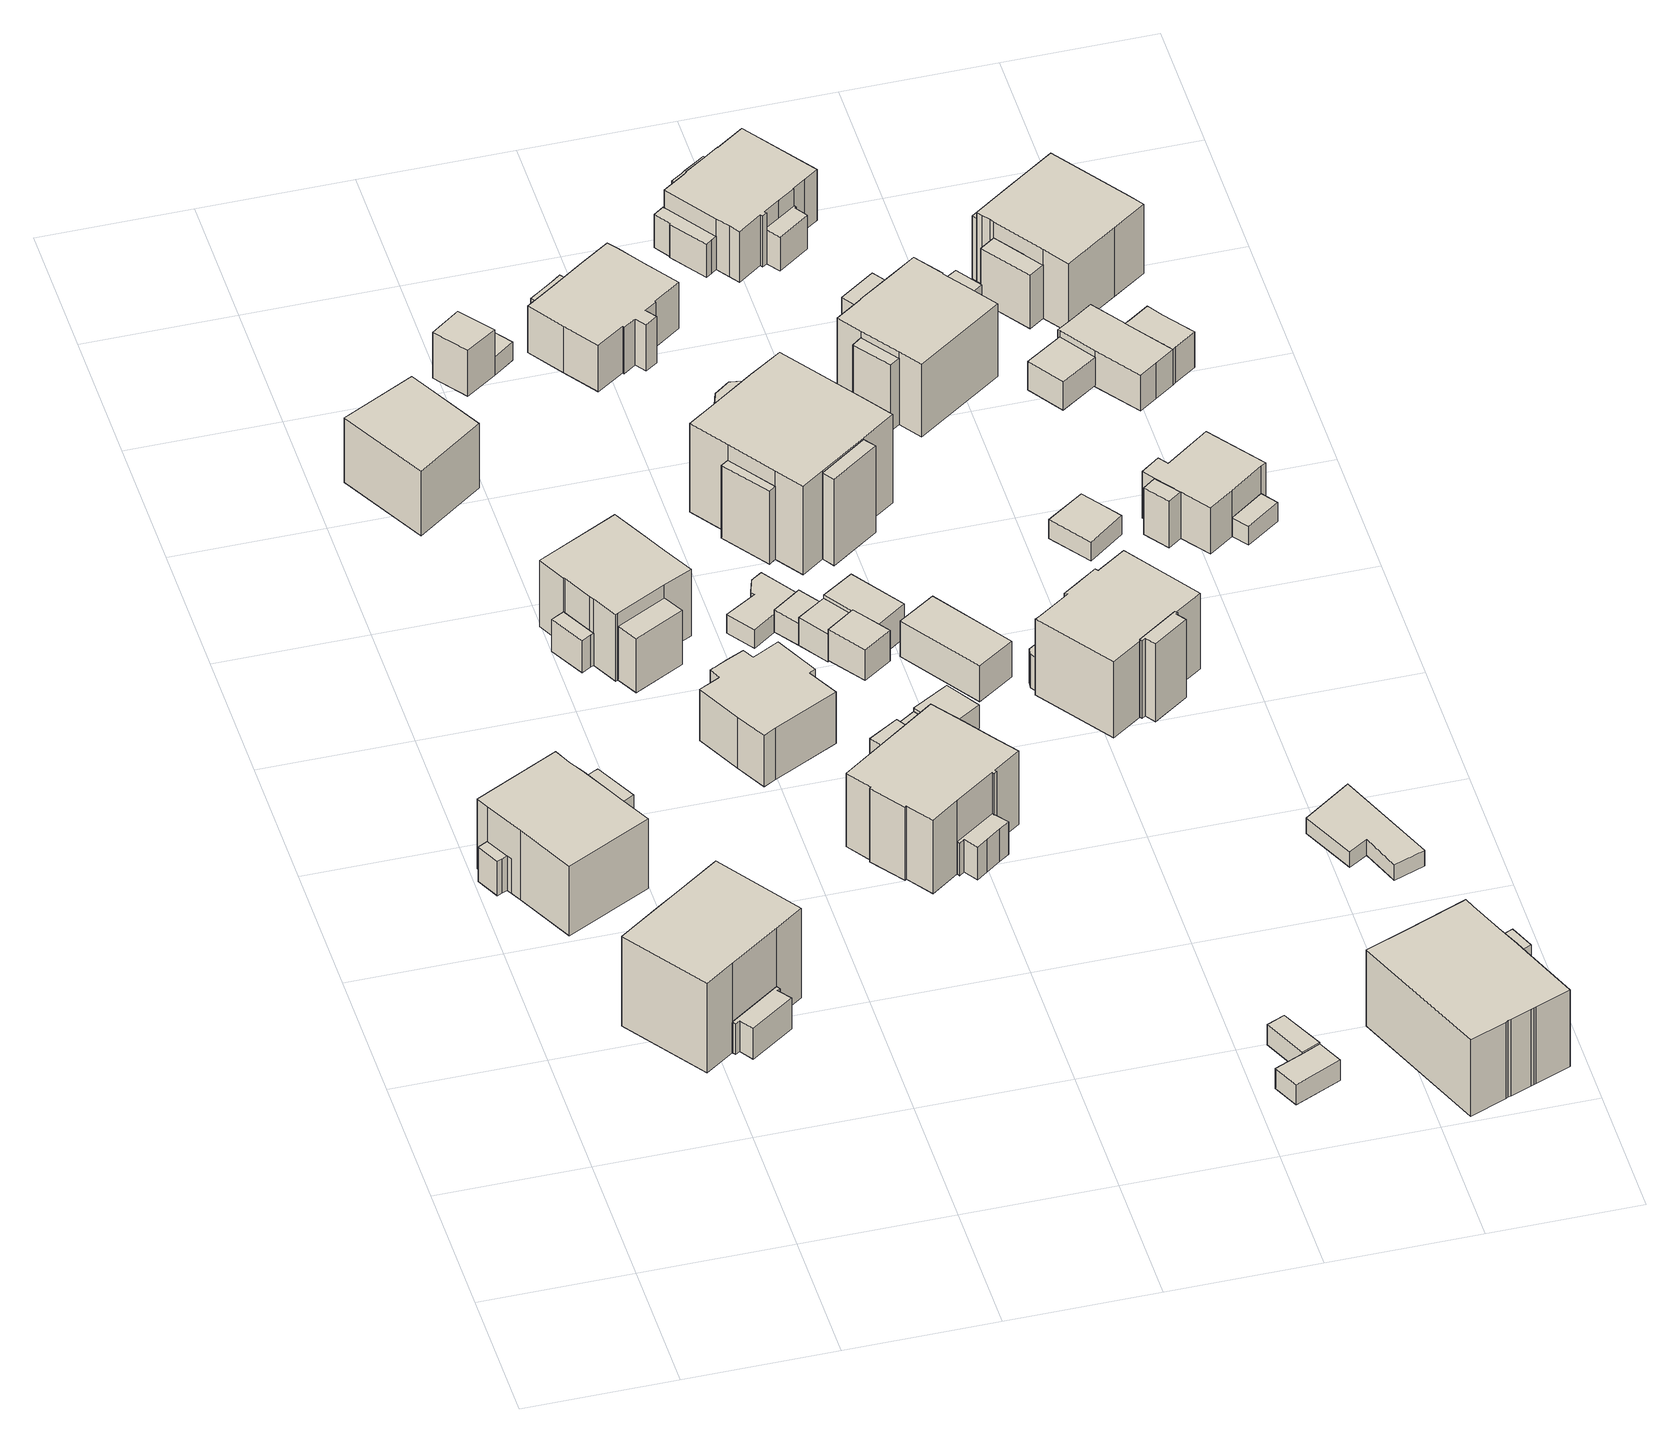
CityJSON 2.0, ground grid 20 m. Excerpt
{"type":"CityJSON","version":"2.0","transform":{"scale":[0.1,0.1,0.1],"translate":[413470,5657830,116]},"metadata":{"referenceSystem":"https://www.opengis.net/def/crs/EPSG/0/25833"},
"CityObjects":{
"building1":{"type":"Building","attributes":{"Gemeindeschluessel":14612000,"Geometrietyp2DReferenz":"3000","function":"31001_9998","roofType":"9999"},"children":["building1-1","building1-2","building1-3"]},
"building1-1":{"type":"BuildingPart","attributes":{"Dachtyp_tdc":"tdcFreeFormRoof","Dachneigung":47.54,"QualitaetDacherkennung":11,"Geometrietyp2DReferenz":"3000","measuredHeight":10.95,"roofType":"5000"},"parents":["building1"],"geometry":[{"type":"Solid","lod":"1","boundaries":[[[[0,1,2,3,4,5,6]],[[7,8,9,10,11,12,13]],[[6,8,7,0]],[[5,9,8,6]],[[4,10,9,5]],[[3,11,10,4]],[[2,12,11,3]],[[1,13,12,2]],[[0,7,13,1]]]]}]},
"building1-2":{"type":"BuildingPart","attributes":{"Dachtyp_tdc":"tdcHipRoof","Dachneigung":27.1,"QualitaetDacherkennung":81,"Geometrietyp2DReferenz":"3000","measuredHeight":12.8,"roofType":"3200"},"parents":["building1"],"geometry":[{"type":"Solid","lod":"1","boundaries":[[[[14,15,16,17,18,19,20,21,22]],[[23,24,25,26,12,11,27,28,29]],[[21,24,23,22]],[[20,25,24,21]],[[19,26,25,20]],[[18,12,26,19]],[[17,11,12,18]],[[16,27,11,17]],[[15,28,27,16]],[[14,29,28,15]],[[22,23,29,14]]]]}]},
"building1-3":{"type":"BuildingPart","attributes":{"Dachtyp_tdc":"tdcFreeFormRoof","Dachneigung":57.87,"QualitaetDacherkennung":20,"Geometrietyp2DReferenz":"3000","measuredHeight":6.08,"roofType":"5000"},"parents":["building1"],"geometry":[{"type":"Solid","lod":"1","boundaries":[[[[30,31,32,33,34,35]],[[23,29,36,37,38,39]],[[34,29,23,35]],[[33,36,29,34]],[[32,37,36,33]],[[31,38,37,32]],[[30,39,38,31]],[[35,23,39,30]]]]}]},
"building2":{"type":"Building","attributes":{"Dachtyp_tdc":"tdcFreeFormRoof","Gemeindeschluessel":14612000,"Dachneigung":11.25,"QualitaetDacherkennung":22,"Geometrietyp2DReferenz":"3000","measuredHeight":12.79,"function":"31001_9998","roofType":"5000"},"geometry":[{"type":"Solid","lod":"1","boundaries":[[[[40,41,42,43]],[[44,45,46,47]],[[43,45,44,40]],[[42,46,45,43]],[[41,47,46,42]],[[40,44,47,41]]]]}]},
"building3":{"type":"Building","attributes":{"Gemeindeschluessel":14612000,"Geometrietyp2DReferenz":"3000","function":"31001_9998","roofType":"9999"},"children":["building3-1","building3-2"]},
"building3-1":{"type":"BuildingPart","attributes":{"Dachtyp_tdc":"tdcPolyFlatRoof","Dachneigung":0,"QualitaetDacherkennung":44,"Geometrietyp2DReferenz":"3000","measuredHeight":4.86,"roofType":"1000"},"parents":["building3"],"geometry":[{"type":"Solid","lod":"1","boundaries":[[[[48,49,50,51,52,53,54,55]],[[56,57,58,59,60,61,62,63]],[[54,57,56,55]],[[53,58,57,54]],[[52,59,58,53]],[[51,60,59,52]],[[50,61,60,51]],[[49,62,61,50]],[[48,63,62,49]],[[55,56,63,48]]]]}]},
"building3-2":{"type":"BuildingPart","attributes":{"Dachtyp_tdc":"tdcHipRoof","Dachneigung":24.81,"QualitaetDacherkennung":68,"Geometrietyp2DReferenz":"3000","measuredHeight":15.86,"roofType":"3200"},"parents":["building3"],"geometry":[{"type":"Solid","lod":"1","boundaries":[[[[64,65,66,67,68,69,70,71]],[[56,72,73,44,47,74,75,57]],[[70,72,56,71]],[[69,73,72,70]],[[68,44,73,69]],[[67,47,44,68]],[[66,74,47,67]],[[65,75,74,66]],[[64,57,75,65]],[[71,56,57,64]]]]}]},
"building4":{"type":"Building","attributes":{"Dachtyp_tdc":"tdcHipAndGableRoof","Gemeindeschluessel":14612000,"Dachneigung":27.44,"QualitaetDacherkennung":51,"Geometrietyp2DReferenz":"3000","measuredHeight":12.05,"function":"31001_9998","roofType":"5000"},"geometry":[{"type":"Solid","lod":"1","boundaries":[[[[76,77,78,79]],[[80,81,82,83]],[[79,81,80,76]],[[78,82,81,79]],[[77,83,82,78]],[[76,80,83,77]]]]}]},
"building5":{"type":"Building","attributes":{"Gemeindeschluessel":14612000,"Geometrietyp2DReferenz":"3000","function":"31001_9998","roofType":"9999"},"children":["building5-1","building5-2","building5-3"]},
"building5-1":{"type":"BuildingPart","attributes":{"Dachtyp_tdc":"tdcFreeFormRoof","Dachneigung":56.06,"QualitaetDacherkennung":18,"Geometrietyp2DReferenz":"3000","measuredHeight":5.82,"roofType":"5000"},"parents":["building5"],"geometry":[{"type":"Solid","lod":"1","boundaries":[[[[84,85,86,87,88,89,90]],[[91,92,93,94,95,96,97]],[[89,92,91,90]],[[88,93,92,89]],[[87,94,93,88]],[[86,95,94,87]],[[85,96,95,86]],[[84,97,96,85]],[[90,91,97,84]]]]}]},
"building5-2":{"type":"BuildingPart","attributes":{"Dachtyp_tdc":"tdcCutGableRoof","Dachneigung":29.69,"QualitaetDacherkennung":43,"Geometrietyp2DReferenz":"3000","measuredHeight":11.96,"roofType":"9999"},"parents":["building5"],"geometry":[{"type":"Solid","lod":"1","boundaries":[[[[98,99,100,101,102,103,104,105,106,107,108,109,110]],[[97,96,111,112,113,114,115,116,117,118,91,119,120]],[[110,96,97,98]],[[109,111,96,110]],[[108,112,111,109]],[[107,113,112,108]],[[106,114,113,107]],[[105,115,114,106]],[[104,116,115,105]],[[103,117,116,104]],[[102,118,117,103]],[[101,91,118,102]],[[100,119,91,101]],[[99,120,119,100]],[[98,97,120,99]]]]}]},
"building5-3":{"type":"BuildingPart","attributes":{"Dachtyp_tdc":"tdcPolyFlatRoof","Dachneigung":5.18,"QualitaetDacherkennung":51,"Geometrietyp2DReferenz":"3000","measuredHeight":8.81,"roofType":"2100"},"parents":["building5"],"geometry":[{"type":"Solid","lod":"1","boundaries":[[[[121,122,123,124]],[[125,126,117,116]],[[124,126,125,121]],[[123,117,126,124]],[[122,116,117,123]],[[121,125,116,122]]]]}]},
"building6":{"type":"Building","attributes":{"Dachtyp_tdc":"tdcFreeFormRoof","Gemeindeschluessel":14612000,"Dachneigung":12.96,"QualitaetDacherkennung":53,"Geometrietyp2DReferenz":"3000","measuredHeight":9.21,"function":"31001_9998","roofType":"5000"},"geometry":[{"type":"Solid","lod":"1","boundaries":[[[[127,128,129,130,131,132,133,134,135,136,137,138,139,140,141,142]],[[143,144,145,146,147,148,149,150,151,152,153,154,155,156,157,158]],[[142,144,143,127]],[[141,145,144,142]],[[140,146,145,141]],[[139,147,146,140]],[[138,148,147,139]],[[137,149,148,138]],[[136,150,149,137]],[[135,151,150,136]],[[134,152,151,135]],[[133,153,152,134]],[[132,154,153,133]],[[131,155,154,132]],[[130,156,155,131]],[[129,157,156,130]],[[128,158,157,129]],[[127,143,158,128]]]]}]},
"building7":{"type":"Building","attributes":{"Dachtyp_tdc":"tdcFreeFormRoof","Gemeindeschluessel":14612000,"Dachneigung":41.86,"QualitaetDacherkennung":8,"Geometrietyp2DReferenz":"3000","measuredHeight":8.38,"function":"31001_9998","roofType":"5000"},"geometry":[{"type":"Solid","lod":"1","boundaries":[[[[159,160,161,162]],[[163,164,165,166]],[[162,164,163,159]],[[161,165,164,162]],[[160,166,165,161]],[[159,163,166,160]]]]}]},
"building8":{"type":"Building","attributes":{"Gemeindeschluessel":14612000,"Geometrietyp2DReferenz":"3000","function":"31001_9998","roofType":"9999"},"children":["building8-1","building8-2"]},
"building8-1":{"type":"BuildingPart","attributes":{"Dachtyp_tdc":"tdcFreeFormRoof","Dachneigung":30.72,"QualitaetDacherkennung":53,"Geometrietyp2DReferenz":"3000","measuredHeight":13.81,"roofType":"5000"},"parents":["building8"],"geometry":[{"type":"Solid","lod":"1","boundaries":[[[[167,168,169,170,171,172,173,174,175,176,177,178,179,180,181]],[[182,183,184,185,186,187,188,189,190,191,192,193,194,195,196]],[[181,183,182,167]],[[180,184,183,181]],[[179,185,184,180]],[[178,186,185,179]],[[177,187,186,178]],[[176,188,187,177]],[[175,189,188,176]],[[174,190,189,175]],[[173,191,190,174]],[[172,192,191,173]],[[171,193,192,172]],[[170,194,193,171]],[[169,195,194,170]],[[168,196,195,169]],[[167,182,196,168]]]]}]},
"building8-2":{"type":"BuildingPart","attributes":{"Dachtyp_tdc":"tdcPolyFlatRoof","Dachneigung":8.8,"QualitaetDacherkennung":39,"Geometrietyp2DReferenz":"3000","measuredHeight":5.37,"roofType":"2100"},"parents":["building8"],"geometry":[{"type":"Solid","lod":"1","boundaries":[[[[197,198,199,200,201,202,203,204,205]],[[192,191,206,207,208,209,210,211,193]],[[205,191,192,197]],[[204,206,191,205]],[[203,207,206,204]],[[202,208,207,203]],[[201,209,208,202]],[[200,210,209,201]],[[199,211,210,200]],[[198,193,211,199]],[[197,192,193,198]]]]}]},
"building9":{"type":"Building","attributes":{"Dachtyp_tdc":"tdcPolyFlatRoof","Gemeindeschluessel":14612000,"Dachneigung":8.23,"QualitaetDacherkennung":47,"Geometrietyp2DReferenz":"3000","measuredHeight":3.2,"function":"31001_9998","roofType":"2100"},"geometry":[{"type":"Solid","lod":"1","boundaries":[[[[212,213,214,215]],[[216,165,164,217]],[[215,165,216,212]],[[214,164,165,215]],[[213,217,164,214]],[[212,216,217,213]]]]}]},
"building10":{"type":"Building","attributes":{"Dachtyp_tdc":"tdcGableRoof","Gemeindeschluessel":14612000,"Dachneigung":24.05,"QualitaetDacherkennung":70,"Geometrietyp2DReferenz":"3000","measuredHeight":4.69,"function":"31001_9998","roofType":"3100"},"geometry":[{"type":"Solid","lod":"1","boundaries":[[[[218,219,220,221]],[[222,223,224,225]],[[221,223,222,218]],[[220,224,223,221]],[[219,225,224,220]],[[218,222,225,219]]]]}]},
"building11":{"type":"Building","attributes":{"Dachtyp_tdc":"tdcPolyFlatRoof","Gemeindeschluessel":14612000,"Dachneigung":11.38,"QualitaetDacherkennung":77,"Geometrietyp2DReferenz":"3000","measuredHeight":3.64,"function":"31001_9998","roofType":"2100"},"geometry":[{"type":"Solid","lod":"1","boundaries":[[[[226,227,228,229,230,231,232,233]],[[234,235,236,237,238,239,240,241]],[[233,235,234,226]],[[232,236,235,233]],[[231,237,236,232]],[[230,238,237,231]],[[229,239,238,230]],[[228,240,239,229]],[[227,241,240,228]],[[226,234,241,227]]]]}]},
"building12":{"type":"Building","attributes":{"Dachtyp_tdc":"tdcPolyFlatRoof","Gemeindeschluessel":14612000,"Dachneigung":0,"QualitaetDacherkennung":68,"Geometrietyp2DReferenz":"3000","measuredHeight":3.46,"function":"31001_9998","roofType":"1000"},"geometry":[{"type":"Solid","lod":"1","boundaries":[[[[242,243,244,245]],[[246,247,248,249]],[[245,247,246,242]],[[244,248,247,245]],[[243,249,248,244]],[[242,246,249,243]]]]}]},
"building13":{"type":"Building","attributes":{"Dachtyp_tdc":"tdcPolyFlatRoof","Gemeindeschluessel":14612000,"Dachneigung":4.21,"QualitaetDacherkennung":64,"Geometrietyp2DReferenz":"3000","measuredHeight":3.36,"function":"31001_9998","roofType":"2100"},"geometry":[{"type":"Solid","lod":"1","boundaries":[[[[250,251,252,253]],[[254,255,256,257]],[[253,255,254,250]],[[252,256,255,253]],[[251,257,256,252]],[[250,254,257,251]]]]}]},
"building14":{"type":"Building","attributes":{"Dachtyp_tdc":"tdcPolyFlatRoof","Gemeindeschluessel":14612000,"Dachneigung":0,"QualitaetDacherkennung":74,"Geometrietyp2DReferenz":"3000","measuredHeight":4.36,"function":"31001_9998","roofType":"1000"},"geometry":[{"type":"Solid","lod":"1","boundaries":[[[[258,259,260,261]],[[249,248,262,263]],[[261,248,249,258]],[[260,262,248,261]],[[259,263,262,260]],[[258,249,263,259]]]]}]},
"building15":{"type":"Building","attributes":{"Dachtyp_tdc":"tdcFreeFormRoof","Gemeindeschluessel":14612000,"Dachneigung":21.34,"QualitaetDacherkennung":81,"Geometrietyp2DReferenz":"3000","measuredHeight":5.5,"function":"31001_9998","roofType":"5000"},"geometry":[{"type":"Solid","lod":"1","boundaries":[[[[264,265,266,267,268]],[[269,270,271,272,273]],[[268,270,269,264]],[[267,271,270,268]],[[266,272,271,267]],[[265,273,272,266]],[[264,269,273,265]]]]}]},
"building16":{"type":"Building","attributes":{"Dachtyp_tdc":"tdcPolyFlatRoof","Gemeindeschluessel":14612000,"Dachneigung":5.67,"QualitaetDacherkennung":64,"Geometrietyp2DReferenz":"3000","measuredHeight":3.94,"function":"31001_9998","roofType":"2100"},"geometry":[{"type":"Solid","lod":"1","boundaries":[[[[274,275,276,277,278]],[[279,280,281,282,283]],[[278,280,279,274]],[[277,281,280,278]],[[276,282,281,277]],[[275,283,282,276]],[[274,279,283,275]]]]}]},
"building17":{"type":"Building","attributes":{"Dachtyp_tdc":"tdcPolyFlatRoof","Gemeindeschluessel":14612000,"Dachneigung":3.58,"QualitaetDacherkennung":74,"Geometrietyp2DReferenz":"3000","measuredHeight":5.51,"function":"31001_9998","roofType":"2100"},"geometry":[{"type":"Solid","lod":"1","boundaries":[[[[284,285,286,287,288]],[[289,290,291,292,293]],[[288,290,289,284]],[[287,291,290,288]],[[286,292,291,287]],[[285,293,292,286]],[[284,289,293,285]]]]}]},
"building18":{"type":"Building","attributes":{"Gemeindeschluessel":14612000,"Geometrietyp2DReferenz":"3000","function":"31001_9998","roofType":"9999"},"children":["building18-1","building18-2"]},
"building18-1":{"type":"BuildingPart","attributes":{"Dachtyp_tdc":"tdcPolyFlatRoof","Dachneigung":0,"QualitaetDacherkennung":51,"Geometrietyp2DReferenz":"3000","measuredHeight":3.4,"roofType":"1000"},"parents":["building18"],"geometry":[{"type":"Solid","lod":"1","boundaries":[[[[294,295,296,297,298,299]],[[300,301,302,303,304,305]],[[299,301,300,294]],[[298,302,301,299]],[[297,303,302,298]],[[296,304,303,297]],[[295,305,304,296]],[[294,300,305,295]]]]}]},
"building18-2":{"type":"BuildingPart","attributes":{"Dachtyp_tdc":"tdcGableRoof","Dachneigung":40.05,"QualitaetDacherkennung":74,"Geometrietyp2DReferenz":"3000","measuredHeight":10.54,"roofType":"3100"},"parents":["building18"],"geometry":[{"type":"Solid","lod":"1","boundaries":[[[[306,307,308,309,310,311,312,313,314,315,316,317,318,319,320,321,322,323]],[[324,325,326,327,328,329,330,331,332,333,334,305,304,335,336,337,338,339]],[[323,325,324,306]],[[322,326,325,323]],[[321,327,326,322]],[[320,328,327,321]],[[319,329,328,320]],[[318,330,329,319]],[[317,331,330,318]],[[316,332,331,317]],[[315,333,332,316]],[[314,334,333,315]],[[313,305,334,314]],[[312,304,305,313]],[[311,335,304,312]],[[310,336,335,311]],[[309,337,336,310]],[[308,338,337,309]],[[307,339,338,308]],[[306,324,339,307]]]]}]},
"building19":{"type":"Building","attributes":{"Dachtyp_tdc":"tdcFreeFormRoof","Gemeindeschluessel":14612000,"Dachneigung":31.49,"QualitaetDacherkennung":42,"Geometrietyp2DReferenz":"3000","measuredHeight":3.96,"function":"31001_9998","roofType":"5000"},"geometry":[{"type":"Solid","lod":"1","boundaries":[[[[340,341,342,343,344]],[[345,346,347,348,349]],[[344,346,345,340]],[[343,347,346,344]],[[342,348,347,343]],[[341,349,348,342]],[[340,345,349,341]]]]}]},
"building20":{"type":"Building","attributes":{"Dachtyp_tdc":"tdcPolyFlatRoof","Gemeindeschluessel":14612000,"Dachneigung":24.42,"QualitaetDacherkennung":53,"Geometrietyp2DReferenz":"3000","measuredHeight":3.79,"function":"31001_9998","roofType":"2100"},"geometry":[{"type":"Solid","lod":"1","boundaries":[[[[350,351,352,353]],[[354,355,356,357]],[[353,355,354,350]],[[352,356,355,353]],[[351,357,356,352]],[[350,354,357,351]]]]}]},
"building21":{"type":"Building","attributes":{"Gemeindeschluessel":14612000,"Geometrietyp2DReferenz":"3000","function":"31001_9998","roofType":"9999"},"children":["building21-1","building21-2","building21-3","building21-4","building21-5"]},
"building21-1":{"type":"BuildingPart","attributes":{"Dachtyp_tdc":"tdcPolyFlatRoof","Dachneigung":26.05,"QualitaetDacherkennung":41,"Geometrietyp2DReferenz":"3000","measuredHeight":14.23,"roofType":"2100"},"parents":["building21"],"geometry":[{"type":"Solid","lod":"1","boundaries":[[[[358,359,360,361]],[[362,363,364,365]],[[361,363,362,358]],[[360,364,363,361]],[[359,365,364,360]],[[358,362,365,359]]]]}]},
"building21-2":{"type":"BuildingPart","attributes":{"Dachtyp_tdc":"tdcPolyFlatRoof","Dachneigung":59.73,"QualitaetDacherkennung":40,"Geometrietyp2DReferenz":"3000","measuredHeight":12.69,"roofType":"2100"},"parents":["building21"],"geometry":[{"type":"Solid","lod":"1","boundaries":[[[[366,367,368,369]],[[370,371,372,373]],[[369,371,370,366]],[[368,372,371,369]],[[367,373,372,368]],[[366,370,373,367]]]]}]},
"building21-3":{"type":"BuildingPart","attributes":{"Dachtyp_tdc":"tdcPolyFlatRoof","Dachneigung":28.01,"QualitaetDacherkennung":26,"Geometrietyp2DReferenz":"3000","measuredHeight":13.63,"roofType":"2100"},"parents":["building21"],"geometry":[{"type":"Solid","lod":"1","boundaries":[[[[374,375,376,377]],[[378,379,380,381]],[[377,379,378,374]],[[376,380,379,377]],[[375,381,380,376]],[[374,378,381,375]]]]}]},
"building21-4":{"type":"BuildingPart","attributes":{"Dachtyp_tdc":"tdcCutTentRoof","Dachneigung":24.59,"QualitaetDacherkennung":53,"Geometrietyp2DReferenz":"3000","measuredHeight":15.66,"roofType":"9999"},"parents":["building21"],"geometry":[{"type":"Solid","lod":"1","boundaries":[[[[382,383,384,385,386,387,388,389,390,391,392]],[[371,393,380,379,394,395,396,364,363,397,372]],[[391,393,371,392]],[[390,380,393,391]],[[389,379,380,390]],[[388,394,379,389]],[[387,395,394,388]],[[386,396,395,387]],[[385,364,396,386]],[[384,363,364,385]],[[383,397,363,384]],[[382,372,397,383]],[[392,371,372,382]]]]}]},
"building21-5":{"type":"BuildingPart","attributes":{"Dachtyp_tdc":"tdcFreeFormRoof","Dachneigung":79.48,"QualitaetDacherkennung":28,"Geometrietyp2DReferenz":"3000","measuredHeight":12.99,"roofType":"5000"},"parents":["building21"],"geometry":[{"type":"Solid","lod":"1","boundaries":[[[[398,399,400,401,402,403,404,405]],[[406,407,408,409,410,411,395,394]],[[405,407,406,398]],[[404,408,407,405]],[[403,409,408,404]],[[402,410,409,403]],[[401,411,410,402]],[[400,395,411,401]],[[399,394,395,400]],[[398,406,394,399]]]]}]},
"building22":{"type":"Building","attributes":{"Dachtyp_tdc":"tdcHipRoof","Gemeindeschluessel":14612000,"Dachneigung":44.39,"QualitaetDacherkennung":79,"Geometrietyp2DReferenz":"3000","measuredHeight":7.27,"function":"31001_9998","roofType":"3200"},"geometry":[{"type":"Solid","lod":"1","boundaries":[[[[412,413,414,415]],[[416,417,418,419]],[[415,417,416,412]],[[414,418,417,415]],[[413,419,418,414]],[[412,416,419,413]]]]}]},
"building23":{"type":"Building","attributes":{"Gemeindeschluessel":14612000,"Geometrietyp2DReferenz":"3000","function":"31001_9998","roofType":"9999"},"children":["building23-1","building23-2","building23-3"]},
"building23-1":{"type":"BuildingPart","attributes":{"Dachtyp_tdc":"tdcFreeFormRoof","Dachneigung":47.05,"QualitaetDacherkennung":11,"Geometrietyp2DReferenz":"3000","measuredHeight":6.28,"roofType":"5000"},"parents":["building23"],"geometry":[{"type":"Solid","lod":"1","boundaries":[[[[420,421,422,423,424,425,426,427,428]],[[429,430,431,432,433,434,435,436,437]],[[428,430,429,420]],[[427,431,430,428]],[[426,432,431,427]],[[425,433,432,426]],[[424,434,433,425]],[[423,435,434,424]],[[422,436,435,423]],[[421,437,436,422]],[[420,429,437,421]]]]}]},
"building23-2":{"type":"BuildingPart","attributes":{"Dachtyp_tdc":"tdcGableRoof","Dachneigung":21.14,"QualitaetDacherkennung":44,"Geometrietyp2DReferenz":"3000","measuredHeight":13.76,"roofType":"3100"},"parents":["building23"],"geometry":[{"type":"Solid","lod":"1","boundaries":[[[[438,439,440,441,442,443,444,445,446,447,448,449,450]],[[451,452,453,454,455,456,457,436,434,433,458,459,460]],[[450,452,451,438]],[[449,453,452,450]],[[448,454,453,449]],[[447,455,454,448]],[[446,456,455,447]],[[445,457,456,446]],[[444,436,457,445]],[[443,434,436,444]],[[442,433,434,443]],[[441,458,433,442]],[[440,459,458,441]],[[439,460,459,440]],[[438,451,460,439]]]]}]},
"building23-3":{"type":"BuildingPart","attributes":{"Dachtyp_tdc":"tdcFreeFormRoof","Dachneigung":12.92,"QualitaetDacherkennung":14,"Geometrietyp2DReferenz":"3000","measuredHeight":12.63,"roofType":"5000"},"parents":["building23"],"geometry":[{"type":"Solid","lod":"1","boundaries":[[[[461,462,463,464,465,466,467,468,469,470]],[[471,472,473,474,475,476,477,455,478,453]],[[470,472,471,461]],[[469,473,472,470]],[[468,474,473,469]],[[467,475,474,468]],[[466,476,475,467]],[[465,477,476,466]],[[464,455,477,465]],[[463,478,455,464]],[[462,453,478,463]],[[461,471,453,462]]]]}]},
"building24":{"type":"Building","attributes":{"Gemeindeschluessel":14612000,"Geometrietyp2DReferenz":"3000","function":"31001_9998","roofType":"9999"},"children":["building24-1","building24-2","building24-3"]},
"building24-1":{"type":"BuildingPart","attributes":{"Dachtyp_tdc":"tdcGableRoof","Dachneigung":47.05,"QualitaetDacherkennung":44,"Geometrietyp2DReferenz":"3000","measuredHeight":12.09,"roofType":"3100"},"parents":["building24"],"geometry":[{"type":"Solid","lod":"1","boundaries":[[[[479,480,481,482]],[[483,484,485,486]],[[482,484,483,479]],[[481,485,484,482]],[[480,486,485,481]],[[479,483,486,480]]]]}]},
"building24-2":{"type":"BuildingPart","attributes":{"Dachtyp_tdc":"tdcFreeFormRoof","Dachneigung":39.49,"QualitaetDacherkennung":54,"Geometrietyp2DReferenz":"3000","measuredHeight":15.32,"roofType":"5000"},"parents":["building24"],"geometry":[{"type":"Solid","lod":"1","boundaries":[[[[487,488,489,490,491,492,493,494,495,496,497,498,499,500,501]],[[502,503,483,486,504,505,506,507,508,509,510,511,512,513,514]],[[501,502,514,487]],[[500,503,502,501]],[[499,483,503,500]],[[498,486,483,499]],[[497,504,486,498]],[[496,505,504,497]],[[495,506,505,496]],[[494,507,506,495]],[[493,508,507,494]],[[492,509,508,493]],[[491,510,509,492]],[[490,511,510,491]],[[489,512,511,490]],[[488,513,512,489]],[[487,514,513,488]]]]}]},
"building24-3":{"type":"BuildingPart","attributes":{"Dachtyp_tdc":"tdcFreeFormRoof","Dachneigung":62.46,"QualitaetDacherkennung":36,"Geometrietyp2DReferenz":"3000","measuredHeight":10.68,"roofType":"5000"},"parents":["building24"],"geometry":[{"type":"Solid","lod":"1","boundaries":[[[[515,516,517,518]],[[513,519,520,514]],[[518,519,513,515]],[[517,520,519,518]],[[516,514,520,517]],[[515,513,514,516]]]]}]},
"building25":{"type":"Building","attributes":{"Gemeindeschluessel":14612000,"Geometrietyp2DReferenz":"3000","function":"31001_9998","roofType":"9999"},"children":["building25-1","building25-2","building25-3","building25-4"]},
"building25-1":{"type":"BuildingPart","attributes":{"Dachtyp_tdc":"tdcGableRoof","Dachneigung":24.53,"QualitaetDacherkennung":59,"Geometrietyp2DReferenz":"3000","measuredHeight":9.8,"roofType":"3100"},"parents":["building25"],"geometry":[{"type":"Solid","lod":"1","boundaries":[[[[521,522,523,524,525,526,527,528,529,530,531,532,533,534,535,536,537,538,539,540]],[[541,542,543,544,545,546,547,548,549,550,551,552,553,554,555,556,557,558,559,560]],[[540,542,541,521]],[[539,543,542,540]],[[538,544,543,539]],[[537,545,544,538]],[[536,546,545,537]],[[535,547,546,536]],[[534,548,547,535]],[[533,549,548,534]],[[532,550,549,533]],[[531,551,550,532]],[[530,552,551,531]],[[529,553,552,530]],[[528,554,553,529]],[[527,555,554,528]],[[526,556,555,527]],[[525,557,556,526]],[[524,558,557,525]],[[523,559,558,524]],[[522,560,559,523]],[[521,541,560,522]]]]}]},
"building25-2":{"type":"BuildingPart","attributes":{"Dachtyp_tdc":"tdcPolyFlatRoof","Dachneigung":0,"QualitaetDacherkennung":49,"Geometrietyp2DReferenz":"3000","measuredHeight":5.39,"roofType":"1000"},"parents":["building25"],"geometry":[{"type":"Solid","lod":"1","boundaries":[[[[561,562,563,564,565,566,567,568]],[[569,560,559,557,570,571,572,573]],[[568,560,569,561]],[[567,559,560,568]],[[566,557,559,567]],[[565,570,557,566]],[[564,571,570,565]],[[563,572,571,564]],[[562,573,572,563]],[[561,569,573,562]]]]}]},
"building25-3":{"type":"BuildingPart","attributes":{"Dachtyp_tdc":"tdcGableRoof","Dachneigung":60.81,"QualitaetDacherkennung":2,"Geometrietyp2DReferenz":"3000","measuredHeight":7.55,"roofType":"3100"},"parents":["building25"],"geometry":[{"type":"Solid","lod":"1","boundaries":[[[[574,575,576,577,578,579,580,581,582,583]],[[584,585,586,587,588,589,551,590,549,591]],[[583,585,584,574]],[[582,586,585,583]],[[581,587,586,582]],[[580,588,587,581]],[[579,589,588,580]],[[578,551,589,579]],[[577,590,551,578]],[[576,549,590,577]],[[575,591,549,576]],[[574,584,591,575]]]]}]},
"building25-4":{"type":"BuildingPart","attributes":{"Dachtyp_tdc":"tdcFreeFormRoof","Dachneigung":67.67,"QualitaetDacherkennung":15,"Geometrietyp2DReferenz":"3000","measuredHeight":6.56,"roofType":"5000"},"parents":["building25"],"geometry":[{"type":"Solid","lod":"1","boundaries":[[[[592,593,594,595,596,597,598,599]],[[545,600,601,602,603,604,605,546]],[[599,600,545,592]],[[598,601,600,599]],[[597,602,601,598]],[[596,603,602,597]],[[595,604,603,596]],[[594,605,604,595]],[[593,546,605,594]],[[592,545,546,593]]]]}]},
"building26":{"type":"Building","attributes":{"Gemeindeschluessel":14612000,"Geometrietyp2DReferenz":"3000","function":"31001_9998","roofType":"9999"},"children":["building26-1","building26-2","building26-3","building26-4"]},
"building26-1":{"type":"BuildingPart","attributes":{"Dachtyp_tdc":"tdcGableRoof","Dachneigung":11.62,"QualitaetDacherkennung":44,"Geometrietyp2DReferenz":"3000","measuredHeight":11,"roofType":"3100"},"parents":["building26"],"geometry":[{"type":"Solid","lod":"1","boundaries":[[[[606,607,608,609,610]],[[611,612,613,614,615]],[[610,612,611,606]],[[609,613,612,610]],[[608,614,613,609]],[[607,615,614,608]],[[606,611,615,607]]]]}]},
"building26-2":{"type":"BuildingPart","attributes":{"Dachtyp_tdc":"tdcHipRoof","Dachneigung":23.54,"QualitaetDacherkennung":75,"Geometrietyp2DReferenz":"3000","measuredHeight":13.13,"roofType":"3200"},"parents":["building26"],"geometry":[{"type":"Solid","lod":"1","boundaries":[[[[616,617,618,619,620,621,622,623,624,625,626,627]],[[628,629,611,615,614,630,631,632,633,634,635,636]],[[626,629,628,627]],[[625,611,629,626]],[[624,615,611,625]],[[623,614,615,624]],[[622,630,614,623]],[[621,631,630,622]],[[620,632,631,621]],[[619,633,632,620]],[[618,634,633,619]],[[617,635,634,618]],[[616,636,635,617]],[[627,628,636,616]]]]}]},
"building26-3":{"type":"BuildingPart","attributes":{"Dachtyp_tdc":"tdcPolyFlatRoof","Dachneigung":21,"QualitaetDacherkennung":39,"Geometrietyp2DReferenz":"3000","measuredHeight":10.78,"roofType":"2100"},"parents":["building26"],"geometry":[{"type":"Solid","lod":"1","boundaries":[[[[637,638,639,640,641,642]],[[643,644,628,636,645,646]],[[642,644,643,637]],[[641,628,644,642]],[[640,636,628,641]],[[639,645,636,640]],[[638,646,645,639]],[[637,643,646,638]]]]}]},
"building26-4":{"type":"BuildingPart","attributes":{"Dachtyp_tdc":"tdcPolyFlatRoof","Dachneigung":24.89,"QualitaetDacherkennung":48,"Geometrietyp2DReferenz":"3000","measuredHeight":10.93,"roofType":"2100"},"parents":["building26"],"geometry":[{"type":"Solid","lod":"1","boundaries":[[[[647,648,649,650]],[[651,633,632,652]],[[650,633,651,647]],[[649,632,633,650]],[[648,652,632,649]],[[647,651,652,648]]]]}]},
"building27":{"type":"Building","attributes":{"Dachtyp_tdc":"tdcFreeFormRoof","Gemeindeschluessel":14612000,"Dachneigung":10.5,"QualitaetDacherkennung":32,"Geometrietyp2DReferenz":"3000","measuredHeight":3.28,"function":"31001_9998","roofType":"5000"},"geometry":[{"type":"Solid","lod":"1","boundaries":[[[[653,654,655,656,657,658]],[[659,660,661,662,663,664]],[[658,660,659,653]],[[657,661,660,658]],[[656,662,661,657]],[[655,663,662,656]],[[654,664,663,655]],[[653,659,664,654]]]]}]},
"building28":{"type":"Building","attributes":{"Dachtyp_tdc":"tdcPolyFlatRoof","Gemeindeschluessel":14612000,"Dachneigung":5.45,"QualitaetDacherkennung":76,"Geometrietyp2DReferenz":"3000","measuredHeight":3.31,"function":"31001_9998","roofType":"2100"},"geometry":[{"type":"Solid","lod":"1","boundaries":[[[[665,666,667,668]],[[669,670,671,672]],[[668,670,669,665]],[[667,671,670,668]],[[666,672,671,667]],[[665,669,672,666]]]]}]},
"building29":{"type":"Building","attributes":{"Dachtyp_tdc":"tdcPolyFlatRoof","Gemeindeschluessel":14612000,"Dachneigung":3.38,"QualitaetDacherkennung":58,"Geometrietyp2DReferenz":"3000","measuredHeight":4.73,"function":"31001_9998","roofType":"2100"},"geometry":[{"type":"Solid","lod":"1","boundaries":[[[[673,674,675,676]],[[677,678,679,680]],[[676,678,677,673]],[[675,679,678,676]],[[674,680,679,675]],[[673,677,680,674]]]]}]},
"building30":{"type":"Building","attributes":{"Gemeindeschluessel":14612000,"Geometrietyp2DReferenz":"3000","function":"31001_9998","roofType":"9999"},"children":["building30-1","building30-2","building30-3"]},
"building30-1":{"type":"BuildingPart","attributes":{"Dachtyp_tdc":"tdcGableRoof","Dachneigung":38.06,"QualitaetDacherkennung":1,"Geometrietyp2DReferenz":"3000","measuredHeight":4.22,"roofType":"3100"},"parents":["building30"],"geometry":[{"type":"Solid","lod":"1","boundaries":[[[[681,682,683,684]],[[685,686,687,688]],[[684,686,685,681]],[[683,687,686,684]],[[682,688,687,683]],[[681,685,688,682]]]]}]},
"building30-2":{"type":"BuildingPart","attributes":{"Dachtyp_tdc":"tdcPolyFlatRoof","Dachneigung":0,"QualitaetDacherkennung":66,"Geometrietyp2DReferenz":"3000","measuredHeight":7.43,"roofType":"1000"},"parents":["building30"],"geometry":[{"type":"Solid","lod":"1","boundaries":[[[[689,690,691,692,693,694,695,696,697,698]],[[699,685,688,700,701,702,703,704,705,706]],[[698,685,699,689]],[[697,688,685,698]],[[696,700,688,697]],[[695,701,700,696]],[[694,702,701,695]],[[693,703,702,694]],[[692,704,703,693]],[[691,705,704,692]],[[690,706,705,691]],[[689,699,706,690]]]]}]},
"building30-3":{"type":"BuildingPart","attributes":{"Dachtyp_tdc":"tdcPolyFlatRoof","Dachneigung":4.5,"QualitaetDacherkennung":52,"Geometrietyp2DReferenz":"3000","measuredHeight":7.55,"roofType":"2100"},"parents":["building30"],"geometry":[{"type":"Solid","lod":"1","boundaries":[[[[707,695,694,708]],[[709,710,702,701]],[[708,710,709,707]],[[694,702,710,708]],[[695,701,702,694]],[[707,709,701,695]]]]}]},
"building31":{"type":"Building","attributes":{"Gemeindeschluessel":14612000,"Geometrietyp2DReferenz":"3000","function":"31001_9998","roofType":"9999"},"children":["building31-1","building31-2"]},
"building31-1":{"type":"BuildingPart","attributes":{"Dachtyp_tdc":"tdcPolyFlatRoof","Dachneigung":4.08,"QualitaetDacherkennung":68,"Geometrietyp2DReferenz":"3000","measuredHeight":5.84,"roofType":"2100"},"parents":["building31"],"geometry":[{"type":"Solid","lod":"1","boundaries":[[[[711,712,713,714,715,716,717]],[[718,719,720,721,722,723,724]],[[717,719,718,711]],[[716,720,719,717]],[[715,721,720,716]],[[714,722,721,715]],[[713,723,722,714]],[[712,724,723,713]],[[711,718,724,712]]]]}]},
"building31-2":{"type":"BuildingPart","attributes":{"Dachtyp_tdc":"tdcGableRoof","Dachneigung":10.09,"QualitaetDacherkennung":70,"Geometrietyp2DReferenz":"3000","measuredHeight":6.05,"roofType":"3100"},"parents":["building31"],"geometry":[{"type":"Solid","lod":"1","boundaries":[[[[725,726,727,728,711,717,729,730,731]],[[732,733,734,735,719,718,736,737,738]],[[731,733,732,725]],[[730,734,733,731]],[[729,735,734,730]],[[717,719,735,729]],[[711,718,719,717]],[[728,736,718,711]],[[727,737,736,728]],[[726,738,737,727]],[[725,732,738,726]]]]}]},
"building32":{"type":"Building","attributes":{"Gemeindeschluessel":14612000,"Geometrietyp2DReferenz":"3000","function":"31001_9998","roofType":"9999"},"children":["building32-1","building32-2","building32-3"]},
"building32-1":{"type":"BuildingPart","attributes":{"Dachtyp_tdc":"tdcCutTentRoof","Dachneigung":16.3,"QualitaetDacherkennung":59,"Geometrietyp2DReferenz":"3000","measuredHeight":12.18,"roofType":"9999"},"parents":["building32"],"geometry":[{"type":"Solid","lod":"1","boundaries":[[[[739,740,741,742,743,744,745,746,747,748,749]],[[750,751,752,753,754,755,756,757,758,759,760]],[[749,751,750,739]],[[748,752,751,749]],[[747,753,752,748]],[[746,754,753,747]],[[745,755,754,746]],[[744,756,755,745]],[[743,757,756,744]],[[742,758,757,743]],[[741,759,758,742]],[[740,760,759,741]],[[739,750,760,740]]]]}]},
"building32-2":{"type":"BuildingPart","attributes":{"Dachtyp_tdc":"tdcPolyFlatRoof","Dachneigung":6.76,"QualitaetDacherkennung":32,"Geometrietyp2DReferenz":"3000","measuredHeight":8.71,"roofType":"2100"},"parents":["building32"],"geometry":[{"type":"Solid","lod":"1","boundaries":[[[[761,762,763,764]],[[765,766,754,767]],[[764,766,765,761]],[[763,754,766,764]],[[762,767,754,763]],[[761,765,767,762]]]]}]},
"building32-3":{"type":"BuildingPart","attributes":{"Dachtyp_tdc":"tdcFreeFormRoof","Dachneigung":61.19,"QualitaetDacherkennung":24,"Geometrietyp2DReferenz":"3000","measuredHeight":10.4,"roofType":"5000"},"parents":["building32"],"geometry":[{"type":"Solid","lod":"1","boundaries":[[[[768,769,770,771]],[[772,759,758,773]],[[771,759,772,768]],[[770,758,759,771]],[[769,773,758,770]],[[768,772,773,769]]]]}]}
},
"vertices":[
[160,773,115],[148,766,115],[145,765,115],[174,708,115],[177,709,115],[194,718,115],[165,775,115],[160,773,12],[165,775,12],[194,718,12],[177,709,12],[174,708,12],[145,765,12],[148,766,12],
[44,683,123],[83,605,123],[197,663,123],[174,708,123],[145,765,123],[133,787,123],[122,810,123],[9,752,123],[17,736,123],[17,736,12],[9,752,12],[122,810,12],[133,787,12],[197,663,12],[83,605,12],[44,683,12],
[4,729,67],[19,698,67],[26,701,67],[33,704,67],[44,683,67],[17,736,67],[33,704,12],[26,701,12],[19,698,12],[4,729,12],
[161,473,141],[181,487,141],[176,494,141],[156,481,141],[161,473,13],[156,481,13],[176,494,13],[181,487,13],
[218,344,62],[224,348,62],[236,330,62],[295,371,62],[282,389,62],[286,391,62],[283,396,62],[215,348,62],[215,348,13],[283,396,13],[286,391,13],[282,389,13],[295,371,13],[236,330,13],[224,348,13],[218,344,13],
[283,396,156],[321,422,156],[245,532,156],[181,487,156],[161,473,156],[100,430,156],[176,321,156],[215,348,156],[176,321,13],[100,430,13],[245,532,13],[321,422,13],
[40,1468,116],[103,1350,116],[193,1415,116],[138,1519,116],[40,1468,13],[138,1519,13],[193,1415,13],[103,1350,13],
[216,1119,62],[216,1118,62],[212,1116,62],[199,1109,62],[224,1062,62],[237,1069,62],[241,1071,62],[241,1071,11],[237,1069,11],[224,1062,11],[199,1109,11],[212,1116,11],[216,1118,11],[216,1119,11],
[216,1119,117],[218,1116,117],[238,1077,117],[241,1071,117],[259,1036,117],[262,1038,117],[329,1073,117],[368,1092,117],[346,1134,117],[326,1173,117],[306,1212,117],[197,1156,117],[216,1118,117],[197,1156,11],[306,1212,11],[326,1173,11],[346,1134,11],[368,1092,11],[329,1073,11],[262,1038,11],[259,1036,11],[238,1077,11],[218,1116,11],
[344,1045,97],[329,1073,97],[262,1038,97],[277,1010,97],[344,1045,11],[277,1010,11],
[357,844,95],[379,803,95],[396,812,95],[483,856,95],[461,898,95],[470,902,95],[440,962,95],[404,943,95],[396,958,95],[373,947,95],[359,940,95],[356,938,95],[353,937,95],[348,934,95],[355,918,95],[327,904,95],[357,844,13],[327,904,13],[355,918,13],[348,934,13],[353,937,13],[356,938,13],[359,940,13],[373,947,13],[396,958,13],[404,943,13],[440,962,13],[470,902,13],[461,898,13],[483,856,13],[396,812,13],[379,803,13],
[192,1622,86],[224,1579,86],[265,1607,86],[231,1651,86],[192,1622,13],[231,1651,13],[265,1607,13],[224,1579,13],
[464,634,134],[496,590,134],[498,592,134],[522,558,134],[559,585,134],[613,623,134],[615,620,134],[619,623,134],[617,626,134],[654,652,134],[630,685,134],[604,722,134],[575,762,134],[444,668,134],[466,636,134],[464,634,17],[466,636,17],[444,668,17],[575,762,17],[604,722,17],[630,685,17],[654,652,17],[617,626,17],[619,623,17],[615,620,17],[613,623,17],[559,585,17],[522,558,17],[498,592,17],[496,590,17],
[613,623,69],[559,585,69],[561,581,69],[568,586,69],[580,568,69],[595,579,69],[614,593,69],[628,603,69],[615,620,69],[628,603,17],[614,593,17],[595,579,17],[580,568,17],[568,586,17],[561,581,17],
[293,1628,42],[261,1672,42],[231,1651,42],[265,1607,42],[293,1628,13],[261,1672,13],
[550,826,61],[510,801,61],[531,768,61],[570,793,61],[550,826,20],[570,793,20],[531,768,20],[510,801,20],
[434,1045,45],[464,1067,45],[502,1094,45],[469,1143,45],[454,1133,45],[447,1112,45],[451,1107,45],[409,1081,45],[434,1045,15],[409,1081,15],[451,1107,15],[447,1112,15],[454,1133,15],[469,1143,15],[502,1094,15],[464,1067,15],
[464,1067,51],[486,1036,51],[524,1062,51],[502,1094,51],[464,1067,16],[502,1094,16],[524,1062,16],[486,1036,16],
[570,793,53],[597,810,53],[576,843,53],[550,826,53],[570,793,21],[550,826,21],[576,843,21],[597,810,21],
[486,1036,60],[512,997,60],[550,1024,60],[524,1062,60],[550,1024,16],[512,997,16],
[512,997,68],[545,950,68],[583,976,68],[572,992,68],[550,1024,68],[512,997,19],[550,1024,19],[572,992,19],[583,976,19],[545,950,19],
[597,810,59],[605,797,59],[653,827,59],[625,872,59],[576,843,59],[597,810,22],[576,843,22],[625,872,22],[653,827,22],[605,797,22],
[550,1024,65],[572,992,65],[613,1021,65],[566,1090,65],[524,1062,65],[550,1024,11],[524,1062,11],[566,1090,11],[613,1021,11],[572,992,11],
[334,1696,44],[354,1667,44],[399,1699,44],[379,1728,44],[367,1719,44],[351,1708,44],[334,1696,10],[351,1708,10],[367,1719,10],[379,1728,10],[399,1699,10],[354,1667,10],
[464,1608,84],[501,1634,84],[470,1678,84],[460,1693,84],[447,1712,84],[437,1725,84],[399,1699,84],[354,1667,84],[315,1640,84],[347,1593,84],[378,1549,84],[415,1574,84],[416,1572,84],[433,1584,84],[443,1570,84],[459,1581,84],[449,1595,84],[465,1606,84],[464,1608,10],[465,1606,10],[449,1595,10],[459,1581,10],[443,1570,10],[433,1584,10],[416,1572,10],[415,1574,10],[378,1549,10],[347,1593,10],[315,1640,10],[437,1725,10],[447,1712,10],[460,1693,10],[470,1678,10],[501,1634,10],
[827,120,39],[843,85,39],[906,114,39],[890,149,39],[865,137,39],[827,120,7],[865,137,7],[890,149,7],[906,114,7],[843,85,7],
[838,197,41],[865,137,41],[890,149,41],[862,208,41],[838,197,9],[862,208,9],[890,149,9],[865,137,9],
[566,1167,151],[630,1212,151],[619,1227,151],[556,1182,151],[566,1167,13],[556,1182,13],[619,1227,13],[630,1212,13],
[449,1251,129],[492,1190,129],[501,1197,129],[459,1258,129],[449,1251,13],[459,1258,13],[501,1197,13],[492,1190,13],
[493,1378,144],[472,1362,144],[462,1333,144],[520,1374,144],[493,1378,13],[520,1374,13],[462,1333,13],[472,1362,13],
[501,1197,154],[526,1161,154],[556,1182,154],[619,1227,154],[664,1258,154],[640,1293,154],[563,1403,154],[520,1374,154],[462,1333,154],[425,1307,154],[459,1258,154],[425,1307,13],[563,1403,13],[640,1293,13],[664,1258,13],[526,1161,13],
[564,1404,106],[563,1403,106],[640,1293,106],[649,1300,106],[606,1360,106],[613,1365,106],[579,1414,106],[572,1409,106],[564,1404,13],[572,1409,13],[579,1414,13],[613,1365,13],[606,1360,13],[649,1300,13],
[665,869,83],[714,902,83],[644,1006,83],[595,973,83],[665,869,26],[595,973,26],[644,1006,26],[714,902,26],
[731,885,81],[730,875,81],[737,864,81],[777,891,81],[782,895,81],[778,897,81],[775,894,81],[771,900,81],[759,904,81],[731,885,28],[759,904,28],[771,900,28],[775,894,28],[778,897,28],[782,895,28],[777,891,28],[737,864,28],[730,875,28],
[867,953,149],[828,926,149],[825,930,149],[797,910,149],[778,897,149],[782,895,149],[737,864,149],[732,861,149],[802,761,149],[842,789,149],[869,808,149],[896,827,149],[935,854,149],[867,953,28],[935,854,28],[896,827,28],[869,808,28],[842,789,28],[802,761,28],[732,861,28],[797,910,28],[825,930,28],[828,926,28],
[897,826,152],[896,827,152],[843,790,152],[842,789,152],[844,786,152],[849,789,152],[858,776,152],[905,809,152],[896,822,152],[899,824,152],[897,826,28],[899,824,28],[896,822,28],[905,809,28],[858,776,28],[849,789,28],[844,786,28],[843,790,28],
[1124,193,118],[1138,160,118],[1158,168,118],[1144,202,118],[1124,193,10],[1144,202,10],[1158,168,10],[1138,160,10],
[1015,218,132],[961,197,132],[1038,6,132],[1088,26,132],[1091,28,132],[1095,29,132],[1123,40,132],[1127,42,132],[1130,43,132],[1177,62,132],[1145,142,132],[1138,160,132],[1124,193,132],[1105,240,132],[1100,253,132],[1100,253,10],[1105,240,10],[1145,142,10],[1177,62,10],[1130,43,10],[1127,42,10],[1123,40,10],[1095,29,10],[1091,28,10],[1088,26,10],[1038,6,10],[961,197,10],[1015,218,10],
[961,197,107],[1015,218,107],[992,229,107],[970,220,107],[970,220,10],[992,229,10],
[627,1713,93],[633,1717,93],[631,1720,93],[653,1735,93],[676,1751,93],[675,1751,93],[693,1764,93],[712,1777,93],[645,1873,93],[608,1847,93],[608,1848,93],[585,1832,93],[560,1815,93],[560,1814,93],[558,1812,93],[526,1790,93],[572,1723,93],[584,1706,93],[593,1693,93],[625,1716,93],[627,1713,12],[625,1716,12],[593,1693,12],[584,1706,12],[572,1723,12],[526,1790,12],[558,1812,12],[560,1814,12],[560,1815,12],[585,1832,12],[608,1848,12],[608,1847,12],[645,1873,12],[712,1777,12],[693,1764,12],[675,1751,12],[676,1751,12],[653,1735,12],[631,1720,12],[633,1717,12],
[645,1700,66],[687,1730,66],[685,1733,66],[676,1747,66],[678,1748,66],[676,1751,66],[631,1720,66],[633,1717,66],[645,1700,12],[678,1748,12],[676,1747,12],[685,1733,12],[687,1730,12],
[547,1833,66],[558,1817,66],[560,1815,66],[580,1828,66],[608,1848,66],[606,1850,66],[595,1866,66],[579,1855,66],[567,1847,66],[562,1843,66],[547,1833,12],[562,1843,12],[567,1847,12],[579,1855,12],[595,1866,12],[606,1850,12],[580,1828,12],[558,1817,12],
[572,1723,65],[526,1790,65],[525,1791,65],[511,1781,65],[525,1760,65],[524,1759,65],[557,1712,65],[565,1718,65],[565,1718,12],[557,1712,12],[524,1759,12],[525,1760,12],[511,1781,12],[525,1791,12],
[797,1518,117],[797,1517,117],[821,1483,117],[840,1497,117],[817,1531,117],[797,1518,12],[817,1531,12],[840,1497,12],[821,1483,12],[797,1517,12],
[690,1499,128],[690,1498,128],[654,1473,128],[675,1442,128],[709,1394,128],[729,1365,128],[846,1447,128],[821,1483,128],[797,1517,128],[797,1518,128],[771,1555,128],[737,1531,128],[737,1531,12],[771,1555,12],[846,1447,12],[729,1365,12],[709,1394,12],[675,1442,12],[654,1473,12],[690,1498,12],[690,1499,12],
[720,1556,114],[673,1523,114],[684,1507,114],[690,1499,114],[737,1531,114],[731,1540,114],[720,1556,12],[731,1540,12],[684,1507,12],[673,1523,12],
[662,1432,118],[696,1385,118],[709,1394,118],[675,1442,118],[662,1432,12],[696,1385,12],
[1043,580,52],[979,534,52],[1013,461,52],[1038,477,52],[1058,424,52],[1100,440,52],[1043,580,27],[1100,440,27],[1058,424,27],[1038,477,27],[1013,461,27],[979,534,27],
[872,1163,60],[822,1128,60],[860,1075,60],[908,1112,60],[872,1163,30],[908,1112,30],[860,1075,30],[822,1128,30],
[922,1443,61],[873,1410,61],[904,1363,61],[953,1396,61],[922,1443,16],[953,1396,16],[904,1363,16],[873,1410,16],
[1079,1104,62],[1034,1071,62],[1049,1051,62],[1094,1083,62],[1079,1104,32],[1094,1083,32],[1049,1051,32],[1034,1071,32],
[1086,1108,106],[1032,1182,106],[973,1138,106],[964,1151,106],[939,1132,106],[950,1116,106],[974,1084,106],[1001,1047,106],[1034,1071,106],[1079,1104,106],[1086,1108,32],[1001,1047,32],[974,1084,32],[950,1116,32],[939,1132,32],[964,1151,32],[973,1138,32],[1032,1182,32],
[956,1071,106],[933,1103,106],[956,1071,32],[933,1103,32],
[1044,1374,71],[1048,1378,71],[1077,1398,71],[1048,1438,71],[1035,1458,71],[1008,1439,71],[1001,1435,71],[1044,1374,14],[1001,1435,14],[1008,1439,14],[1035,1458,14],[1048,1438,14],[1077,1398,14],[1048,1378,14],
[922,1443,71],[953,1396,71],[994,1339,71],[1018,1356,71],[970,1479,71],[944,1461,71],[920,1445,71],[922,1443,14],[920,1445,14],[944,1461,14],[970,1479,14],[1018,1356,14],[994,1339,14],[953,1396,14],
[1051,1599,123],[981,1699,123],[935,1667,123],[867,1619,123],[872,1612,123],[879,1602,123],[882,1597,123],[926,1533,123],[949,1500,123],[1019,1549,123],[1064,1580,123],[1051,1599,13],[1064,1580,13],[1019,1549,13],[949,1500,13],[926,1533,13],[882,1597,13],[879,1602,13],[872,1612,13],[867,1619,13],[935,1667,13],[981,1699,13],
[862,1582,98],[906,1519,98],[926,1533,98],[882,1596,98],[862,1582,13],[882,1596,13],[906,1519,13],
[931,1673,113],[863,1625,113],[867,1619,113],[935,1667,113],[931,1673,13],[863,1625,13]
]}
